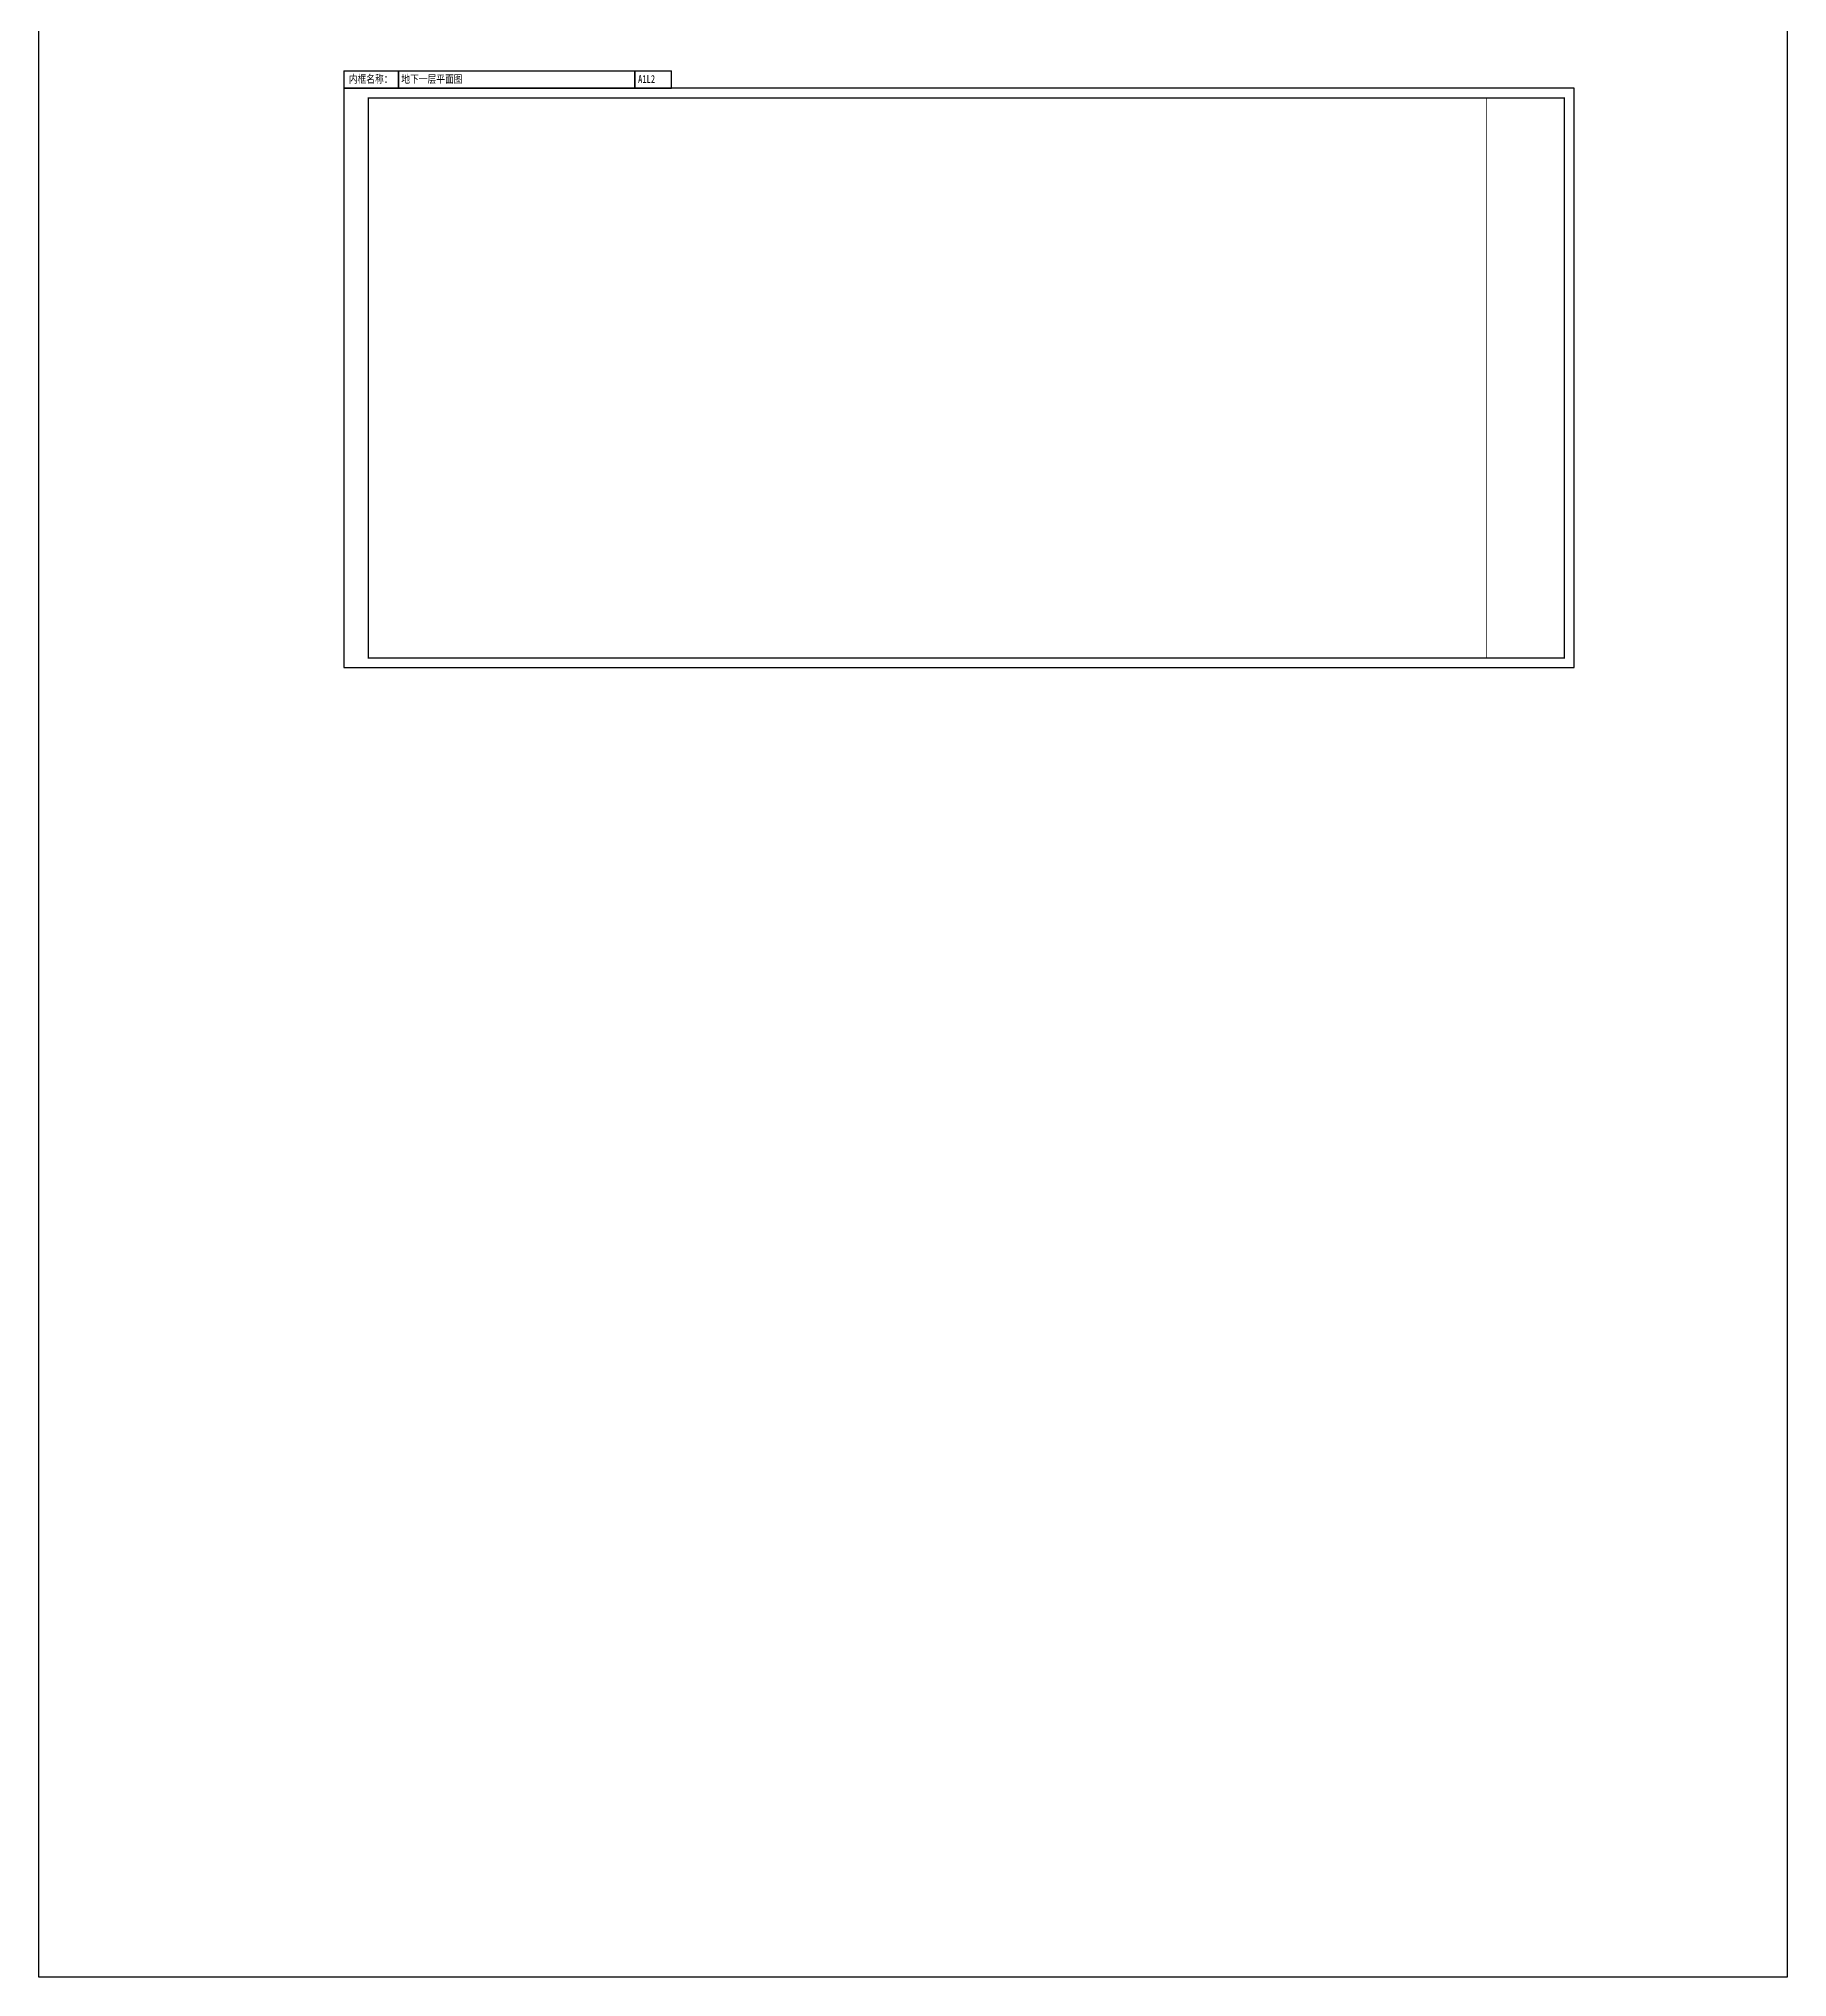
# Model space of a CAD drawing. Extents: x -624355 to 2378000, y 0 to 1700000.
# Drawn here: x 360011 to 449616, y 559805 to 659154 of the extents above; entities that cross this region are included whole.
import ezdxf

# ---------------------------------------------------------------- set-up
doc = ezdxf.new("R2010")
doc.units = 0
doc.header["$LTSCALE"] = 1000
doc.header["$MEASUREMENT"] = 0
doc.layers.get('0').update_dxf_attribs({"linetype": 'CONTINUOUS'})
doc.layers.add('内框', color=8, linetype='CONTINUOUS', plot=False)
doc.styles.add('黑体', font='simhei.ttf')

# ---------------------------------------------------------------- blocks, each defined once
blk = doc.blocks.new('THAPE_A1L2_inner')
blk.add_line((1251, 527), (1251, 555))
at = {"layer": '内框'}
for p, q in [((0, 611.6), (0, 594)), ((0, 611.6), (336, 611.6)), ((56, 594), (56, 611.6)), ((56, 611.6), (56, 594)), ((298.1, 594), (298.1, 611.6)), ((298.1, 611.6), (298.1, 594)), ((336, 594), (336, 611.6)), ((0, 594), (56, 594)), ((32, 594), (0, 594)), ((96, 594), (32, 594)), ((56, 594), (298.1, 594)), ((224, 594), (96, 594)), ((336, 594), (224, 594)), ((298.1, 594), (336, 594))]:
    blk.add_line(p, q, dxfattribs=at)
blk.add_lwpolyline([(0, 0), (1261, 0), (1261, 594), (0, 594)], close=True, dxfattribs=at)
at = {"layer": '内框', "const_width": 1.4}
blk.add_lwpolyline([(25, 584), (25, 10), (1251, 10), (1251, 584)], close=True, dxfattribs=at)
at = {"layer": '内框', "const_width": 0.5}
blk.add_lwpolyline([(1171, 584), (1171, 10)], dxfattribs=at)
at = {"layer": '内框', "style": '黑体', "width": 0.8}
for s, p in [('内框名称：', (5.1, 599.3)), ('A1L2', (301.6, 599.3))]:
    blk.add_text(s, height=8, dxfattribs=at).set_placement(p)
blk.add_attdef('内框名称', (58.9, 599.3), '', height=8, dxfattribs=at)

msp = doc.modelspace()

# ---------------------------------------------------------------- linework, layer by layer
msp.add_lwpolyline([(360011, 967008), (449616, 967008), (449616, 559805), (360011, 559805)], close=True)

# ---------------------------------------------------------------- block references
at = {"layer": '内框', "xscale": 50, "yscale": 50, "zscale": 50}
msp.add_blockref('THAPE_A1L2_inner', (375645, 626925, 0), dxfattribs=at).add_auto_attribs({'内框名称': '地下一层平面图'})

doc.saveas('drawing.dxf')
